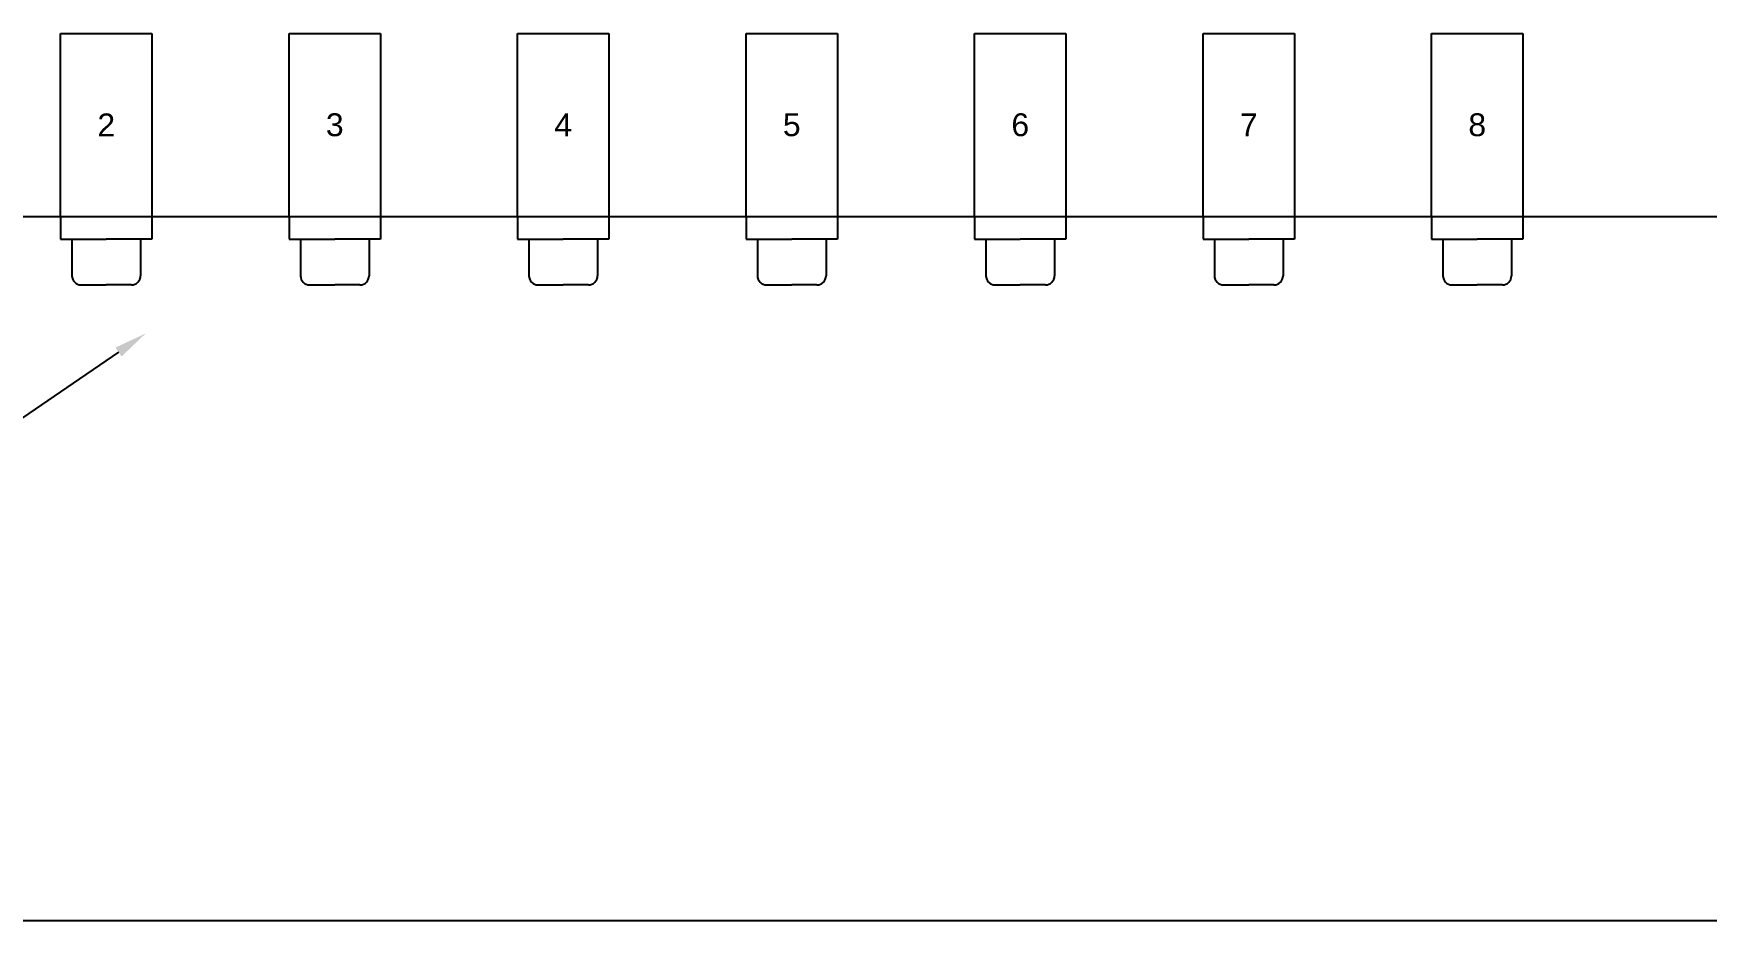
# Model space of a CAD drawing. Header units: centimetres. Extents: x 3.3 to 32.6, y -5.1 to 16.9.
# Drawn here: x 9 to 18.16, y -5.07 to -0.22 of the extents above; entities that cross this region are included whole.
import ezdxf
from ezdxf import colors
from ezdxf.entities.mleader import LeaderData, LeaderLine
from ezdxf.enums import TextEntityAlignment as Align
from ezdxf.math import Vec2, Vec3

# ---------------------------------------------------------------- set-up
doc = ezdxf.new("R2010")
doc.units = ezdxf.units.CM
doc.header["$MEASUREMENT"] = 0
for name, color, linetype in [('Board', 9, 'Continuous'), ('Components', 3, 'Continuous'), ('Texte', 6, 'Continuous')]:
    doc.layers.add(name, color=color, linetype=linetype)
doc.styles.get("Standard").update_dxf_attribs({"font": 'arial.ttf'})

# ---------------------------------------------------------------- blocks, each defined once
blk = doc.blocks.new('Cartouche 10x20')
blk.add_line((0, 0), (20, 0))
for tag, p, height in [('NAME', (15.6, 1.45), 0.25), ('OWNER', (11.55, 0.7), 0.125), ('DESCRIP1', (15, 0.65), 0.125), ('DATE', (11.55, 0.2), 0.125), ('DESCRIP2', (15, 0.15), 0.125)]:
    blk.add_attdef(tag, p, '', height=height)
blk.add_attdef('NO', text='', height=0.375).set_placement((19.4, 0.5), align=Align.MIDDLE_CENTER)

msp = doc.modelspace()

# ---------------------------------------------------------------- linework, layer by layer
at = {"layer": 'Board', "ltscale": 3}
msp.add_line((7.15063, -1.21928), (23.15063, -1.21928), dxfattribs=at)
at = {"layer": 'Components', "ltscale": 3}
for p, q in [((9.15063, -1.21928), (9.15063, -0.21928)), ((9.15063, -0.21928), (9.65063, -0.21928)), ((9.65063, -0.21928), (9.65063, -1.21928)), ((10.40063, -1.21928), (10.40063, -0.21928)), ((10.40063, -0.21928), (10.90063, -0.21928)), ((10.90063, -0.21928), (10.90063, -1.21928)), ((11.65063, -1.21928), (11.65063, -0.21928)), ((11.65063, -0.21928), (12.15063, -0.21928)), ((12.15063, -0.21928), (12.15063, -1.21928)), ((12.90063, -1.21928), (12.90063, -0.21928)), ((12.90063, -0.21928), (13.40063, -0.21928)), ((13.40063, -0.21928), (13.40063, -1.21928)), ((14.15063, -1.21928), (14.15063, -0.21928)), ((14.15063, -0.21928), (14.65063, -0.21928)), ((14.65063, -0.21928), (14.65063, -1.21928)), ((15.40063, -1.21928), (15.40063, -0.21928)), ((15.40063, -0.21928), (15.90063, -0.21928)), ((15.90063, -0.21928), (15.90063, -1.21928)), ((16.65063, -1.21928), (16.65063, -0.21928)), ((16.65063, -0.21928), (17.15063, -0.21928)), ((17.15063, -0.21928), (17.15063, -1.21928)), ((9.15063, -1.21928), (9.15063, -1.34428)), ((9.65063, -1.21928), (9.65063, -1.34428)), ((10.40063, -1.21928), (10.40063, -1.34428)), ((10.90063, -1.21928), (10.90063, -1.34428)), ((11.65063, -1.21928), (11.65063, -1.34428)), ((12.15063, -1.21928), (12.15063, -1.34428)), ((12.90063, -1.21928), (12.90063, -1.34428)), ((13.40063, -1.21928), (13.40063, -1.34428)), ((14.15063, -1.21928), (14.15063, -1.34428)), ((14.65063, -1.21928), (14.65063, -1.34428)), ((15.40063, -1.21928), (15.40063, -1.34428)), ((15.90063, -1.21928), (15.90063, -1.34428)), ((16.65063, -1.21928), (16.65063, -1.34428)), ((17.15063, -1.21928), (17.15063, -1.34428)), ((9.15063, -1.34428), (9.40063, -1.34428)), ((9.21313, -1.34428), (9.21313, -1.54428)), ((9.65063, -1.34428), (9.40063, -1.34428)), ((9.58813, -1.34428), (9.58813, -1.54428)), ((10.40063, -1.34428), (10.65063, -1.34428)), ((10.46313, -1.34428), (10.46313, -1.54428)), ((10.90063, -1.34428), (10.65063, -1.34428)), ((10.83813, -1.34428), (10.83813, -1.54428)), ((11.65063, -1.34428), (11.90063, -1.34428)), ((11.71313, -1.34428), (11.71313, -1.54428)), ((12.15063, -1.34428), (11.90063, -1.34428)), ((12.08813, -1.34428), (12.08813, -1.54428)), ((12.90063, -1.34428), (13.15063, -1.34428)), ((12.96313, -1.34428), (12.96313, -1.54428)), ((13.40063, -1.34428), (13.15063, -1.34428)), ((13.33813, -1.34428), (13.33813, -1.54428)), ((14.15063, -1.34428), (14.40063, -1.34428)), ((14.21313, -1.34428), (14.21313, -1.54428)), ((14.65063, -1.34428), (14.40063, -1.34428)), ((14.58813, -1.34428), (14.58813, -1.54428)), ((15.40063, -1.34428), (15.65063, -1.34428)), ((15.46313, -1.34428), (15.46313, -1.54428)), ((15.90063, -1.34428), (15.65063, -1.34428)), ((15.83813, -1.34428), (15.83813, -1.54428)), ((16.65063, -1.34428), (16.90063, -1.34428)), ((16.71313, -1.34428), (16.71313, -1.54428)), ((17.15063, -1.34428), (16.90063, -1.34428)), ((17.08813, -1.34428), (17.08813, -1.54428)), ((9.26313, -1.59428), (9.40063, -1.59428)), ((9.53813, -1.59428), (9.40063, -1.59428)), ((10.51313, -1.59428), (10.65063, -1.59428)), ((10.78813, -1.59428), (10.65063, -1.59428)), ((11.76313, -1.59428), (11.90063, -1.59428)), ((12.03813, -1.59428), (11.90063, -1.59428)), ((13.01313, -1.59428), (13.15063, -1.59428)), ((13.28813, -1.59428), (13.15063, -1.59428)), ((14.26313, -1.59428), (14.40063, -1.59428)), ((14.53813, -1.59428), (14.40063, -1.59428)), ((15.51313, -1.59428), (15.65063, -1.59428)), ((15.78813, -1.59428), (15.65063, -1.59428)), ((16.76313, -1.59428), (16.90063, -1.59428)), ((17.03813, -1.59428), (16.90063, -1.59428))]:
    msp.add_line(p, q, dxfattribs=at)
for centre, start, end in [((9.26313, -1.54428), 180, 270), ((9.53813, -1.54428), 270, 0), ((10.51313, -1.54428), 180, 270), ((10.78813, -1.54428), 270, 0), ((11.76313, -1.54428), 180, 270), ((12.03813, -1.54428), 270, 0), ((13.01313, -1.54428), 180, 270), ((13.28813, -1.54428), 270, 0), ((14.26313, -1.54428), 180, 270), ((14.53813, -1.54428), 270, 0), ((15.51313, -1.54428), 180, 270), ((15.78813, -1.54428), 270, 0), ((16.76313, -1.54428), 180, 270), ((17.03813, -1.54428), 270, 0)]:
    msp.add_arc(centre, 0.05, start, end, dxfattribs=at)

# ---------------------------------------------------------------- block references
at = {"xscale": 1.465198066992323, "yscale": 1.465198066992323, "zscale": 1.465198066992323}
msp.add_blockref('Cartouche 10x20', (3.32609, -5.06986), dxfattribs=at)

# ---------------------------------------------------------------- texts
at = {"layer": 'Components', "ltscale": 3, "char_height": 0.125, "attachment_point": 5}
for s, insert in [('2', (9.40063, -0.71928)), ('3', (10.65063, -0.71928)), ('4', (11.90063, -0.71928)), ('5', (13.15063, -0.71928)), ('6', (14.40063, -0.71928)), ('7', (15.65063, -0.71928)), ('8', (16.90063, -0.71928))]:
    msp.add_mtext_dynamic_manual_height_columns(s, width=0.5, gutter_width=0.87078, heights=[0], dxfattribs=dict(at, insert=insert))

# ---------------------------------------------------------------- leaders
at = {"layer": 'Texte', "ltscale": 3}
ml = msp.add_multileader_mtext('Standard', dxfattribs=at)
ml.set_content('Push Buttons & LEDs', color=256)
ml.set_leader_properties()
ml.build(insert=Vec2(0, 0))
ml.multileader.update_dxf_attribs({"dogleg_length": 0.36, "arrow_head_size": 0.18})
ctx = ml.context
ctx.base_point, ctx.char_height, ctx.arrow_head_size, ctx.landing_gap_size, ctx.plane_origin = Vec3(5.52178, -2.6568), 0.18, 0.18, 0.09, Vec3(9.61614, -1.6499)
ctx.text_align_type = 2
notes = []
notes.append((ctx, [(0, (1, 1, 0), (8.45077, -2.6568), (-1, 0), 0.36, [(0, [(9.61614, -1.85965)], 0, [])])]))
ctx.mtext.insert, ctx.mtext.alignment, ctx.mtext.flow_direction = Vec3(8.00077, -2.56472), 3, 5
for ctx, leaders in notes:
    for number, flags, end, landing, length, lines in leaders:
        leader = LeaderData()
        leader.index, (leader.has_last_leader_line, leader.has_dogleg_vector, leader.attachment_direction) = number, flags
        leader.last_leader_point, leader.dogleg_vector, leader.dogleg_length = Vec3(end), Vec3(landing), length
        for number, points, colour, breaks in lines:
            line = LeaderLine()
            line.index, line.vertices, line.color, line.breaks = number, Vec3.list(points), colors.encode_raw_color(colour), breaks
            leader.lines.append(line)
        ctx.leaders.append(leader)

doc.saveas('drawing.dxf')
